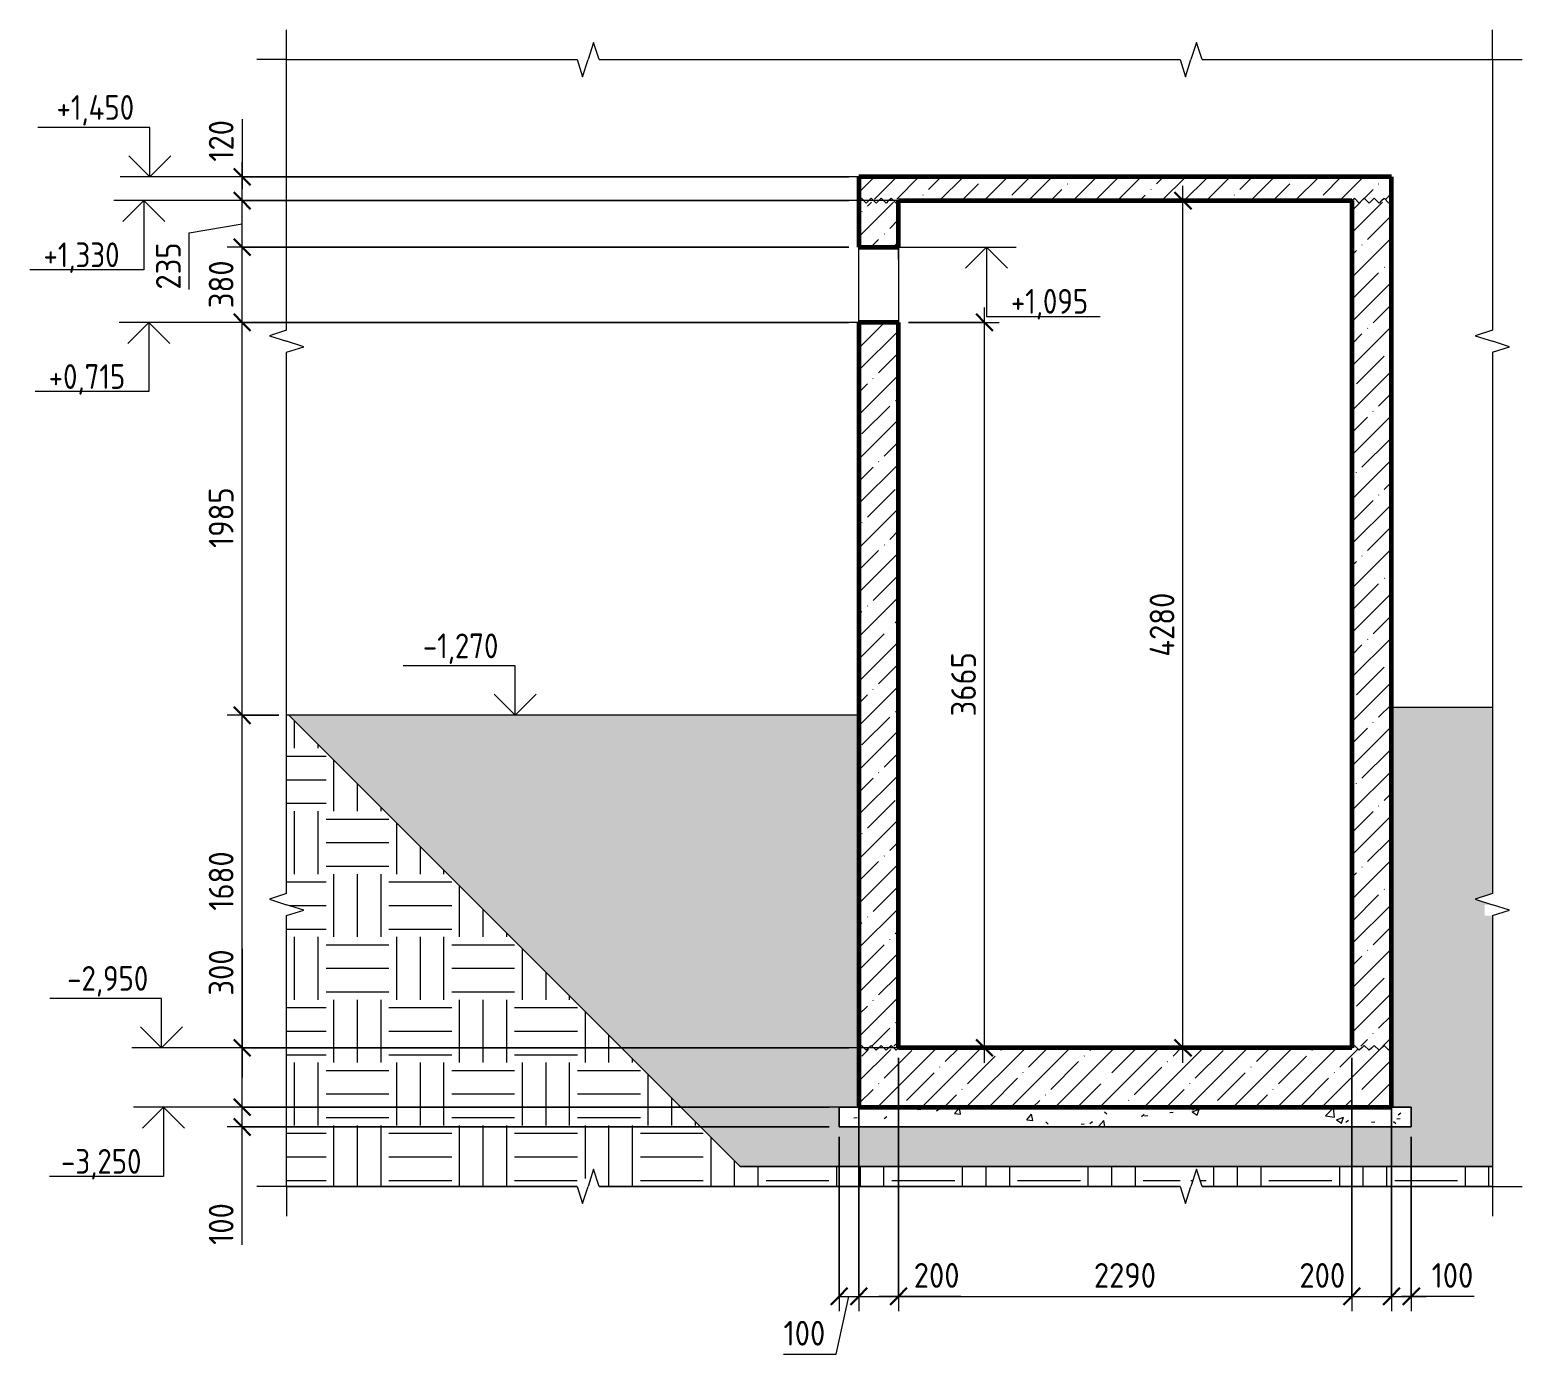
# Model space of a CAD drawing. Header units: millimetres. Extents: x 67134 to 121662, y -4758 to 13821.
# Drawn here: x 77617 to 85154, y -4498 to 2193 of the extents above; entities that cross this region are included whole.
import ezdxf

# ---------------------------------------------------------------- set-up
doc = ezdxf.new("R2010")
doc.units = ezdxf.units.MM
for name, color, linetype, lineweight in [('AA_Dim', 7, 'Continuous', 9), ('AA_Dim-50', 7, 'Continuous', 9), ('AA_Linii', 7, 'Continuous', 9), ('AA_Oformlenie', 7, 'Continuous', 9), ('AA_Vinoska', 7, 'Continuous', 9), ('AA_Visotnaya otmetka', 7, 'Continuous', 9), ('AF_Okno', 7, 'Continuous', 20), ('AF_Perekritie', 7, 'Continuous', 60), ('AF_Perekritie_Опалубка', 253, 'Continuous', 20), ('AF_Pokritie', 7, 'Continuous', 9), ('AF_Stena', 7, 'Continuous', 20), ('AF_Stena_Опалубка', 253, 'Continuous', 20), ('KR_Fundament', 7, 'Continuous', 20)]:
    doc.layers.add(name, color=color, linetype=linetype, lineweight=lineweight)
doc.styles.add('ISOCPEUR', font='isocpeur.ttf', dxfattribs={"width": 0.9, "height": 125})
doc.styles.add('ISOCPEUR_1', font='isocpeur.ttf', dxfattribs={"width": 0.85, "height": 125})
doc.dimstyles.new('00_Точн_3_знака__прозр_', dxfattribs={"dimscale": 304.8, "dimtxt": 124.497647, "dimasz": 0.278871, "dimexe": 0.246063, "dimexo": 0.164042, "dimgap": 0.016404, "dimtad": 1, "dimdec": 3, "dimrnd": 0.001, "dimdsep": 46, "dimtxsty": 'ISOCPEUR', "dimblk1": 'OBLIQUE', "dimblk2": 'OBLIQUE', "dimsah": 1, "dimcen": 0.09, "dimdle": 0.246063, "dimazin": 0, "dimtfac": 1, "dimtdec": 4, "dimtix": 1, "dimtmove": 0, "dimatfit": 3, "dimfxl": 1, "dimtvp": 1, "dimtolj": 1, "dimtzin": 0, "dimlwd": 18, "dimlwe": 18, "dimarcsym": 2})
doc.dimstyles.new('00_Точн_3_знака__прозр__1', dxfattribs={"dimscale": 304.8, "dimtxt": 124.497647, "dimasz": 0.278871, "dimexe": 0.246063, "dimexo": 0.164042, "dimgap": 0.016404, "dimtad": 1, "dimdec": 3, "dimrnd": 0.001, "dimdsep": 46, "dimtxsty": 'ISOCPEUR', "dimblk1": 'OBLIQUE', "dimblk2": 'OBLIQUE', "dimsah": 1, "dimcen": 0.09, "dimdle": 0.246063, "dimazin": 0, "dimtfac": 1, "dimtdec": 4, "dimtix": 1, "dimtmove": 1, "dimatfit": 3, "dimfxl": 1, "dimtvp": 1, "dimtolj": 1, "dimtzin": 0, "dimlwd": 18, "dimlwe": 18, "dimarcsym": 2})
pattern_1 = [(45, (82605.3, 825), (-112.253, 112.253), []), (45, (82717.55, 825), (-112.253, 112.253), [198.438, -39.688, 1.676, -38.011])]

# ---------------------------------------------------------------- blocks, each defined once
blk = doc.blocks.new('231_Отверстие прямоугольное в стене _Окно_Стена_ - Отверстие прямоугольное с обрамлением-4159290-1-1 Опалубка')
at = {"layer": 'AF_Okno', "lineweight": 9}
for p, q in [((-73455.1, 1019), (-73455.1, 1076.8)), ((-73255.1, 1033.3), (-73255.1, 1095)), ((-73455.1, 715), (-73455.1, 1019))]:
    blk.add_line(p, q, dxfattribs=at)
blk = doc.blocks.new('Последовательность узлов - 3мм масшт20 маскировка-904226-1-1 Опалубка')
at = {"layer": 'AA_Oformlenie'}
for p, q in [((-73455.1, -2950), (-73442.6, -2937.5)), ((-73417.6, -2962.5), (-73442.6, -2937.5)), ((-73405.1, -2950), (-73392.6, -2937.5)), ((-73367.6, -2962.5), (-73392.6, -2937.5)), ((-73355.1, -2950), (-73342.6, -2937.5)), ((-73317.6, -2962.5), (-73342.6, -2937.5)), ((-73305.1, -2950), (-73292.6, -2937.5)), ((-73267.6, -2962.5), (-73292.6, -2937.5)), ((-73405.1, -2950), (-73417.6, -2962.5)), ((-73355.1, -2950), (-73367.6, -2962.5)), ((-73305.1, -2950), (-73317.6, -2962.5)), ((-73255.1, -2950), (-73267.6, -2962.5))]:
    blk.add_line(p, q, dxfattribs=at)
blk = doc.blocks.new('011_Прямоугольник обрыва _ЭлУзла_ - 011_Прямоугольник обрыва _ЭлУзла_-4143297-1-1 Опалубка')
at = {"layer": 'AA_Oformlenie'}
for p, q in [((-76345.6, 676), (-76345.6, 2042.9)), ((-76345.6, 2042.9), (-74878, 2042.9)), ((-74766.7, 2042.9), (-71832.7, 2042.9)), ((-71721.4, 2042.9), (-70255.1, 2042.9)), ((-70255.1, 2042.9), (-70255.1, 676)), ((-76345.6, -2170.5), (-76345.6, 564.7)), ((-70255.1, 564.7), (-70255.1, -2170.5)), ((-76345.6, -3650), (-76345.6, -2281.8)), ((-70255.1, -2281.8), (-70255.1, -3650)), ((-74878, -3650), (-76345.6, -3650)), ((-71832.7, -3650), (-74766.7, -3650)), ((-70255.1, -3650), (-71721.4, -3650))]:
    blk.add_line(p, q, dxfattribs=at)
blk = doc.blocks.new('DIMBLOCK20-1-1 Опалубка')
at = {"layer": 'AA_Dim-50', "lineweight": 18}
for p, q in [((81804.3, -3000), (81804.3, -4280.6)), ((81804.3, -4205.6), (81804.3, -3000)), ((81704.3, -3400), (81704.3, -4280.6)), ((81704.3, -4205.6), (81704.3, -3400)), ((81689.4, -4497.6), (81754.3, -4205.6)), ((81704.3, -4205.6), (81804.3, -4205.6)), ((81424, -4497.6), (81689.4, -4497.6))]:
    blk.add_line(p, q, dxfattribs=at)
at = {"layer": 'AA_Dim-50', "lineweight": 30}
for p, q in [((81704.3, -4205.6), (81661.8, -4248.1)), ((81704.3, -4205.6), (81746.8, -4163.1)), ((81804.3, -4205.6), (81761.8, -4248.1)), ((81804.3, -4205.6), (81846.8, -4163.1))]:
    blk.add_line(p, q, dxfattribs=at)
at = {"layer": 'AA_Dim-50', "color": 0, "lineweight": 18, "insert": (81424, -4329.3), "char_height": 125, "width": 258.572, "attachment_point": 1, "line_spacing_factor": 1.149209, "style": 'ISOCPEUR'}
blk.add_mtext('100', dxfattribs=at)
blk = doc.blocks.new('_Oblique')
at = {"color": 0, "linetype": 'ByBlock', "lineweight": -2}
blk.add_line((-0.5, -0.5), (0.5, 0.5), dxfattribs=at)
blk = doc.blocks.new('DIMBLOCK21-1-1 Опалубка')
at = {"layer": 'AA_Dim-50', "lineweight": 18}
for p, q in [((81804.3, -3000), (81804.3, -4280.6)), ((81804.3, -4205.6), (81804.3, -3000)), ((82004.3, -3000), (82004.3, -4280.6)), ((82004.3, -4205.6), (82004.3, -3000)), ((81804.3, -4205.6), (82004.3, -4205.6)), ((82031.5, -4205.6), (81904.3, -4205.6)), ((82318.5, -4205.6), (82031.5, -4205.6))]:
    blk.add_line(p, q, dxfattribs=at)
at = {"layer": 'AA_Dim-50', "lineweight": 30}
for p, q in [((81804.3, -4205.6), (81761.8, -4248.1)), ((81804.3, -4205.6), (81846.8, -4163.1)), ((82004.3, -4205.6), (81961.8, -4248.1)), ((82004.3, -4205.6), (82046.8, -4163.1))]:
    blk.add_line(p, q, dxfattribs=at)
at = {"layer": 'AA_Dim-50', "color": 0, "lineweight": 18, "insert": (82081.5, -4037.3), "char_height": 125, "width": 284.429, "attachment_point": 1, "line_spacing_factor": 1.149209, "style": 'ISOCPEUR'}
blk.add_mtext('200', dxfattribs=at)
blk = doc.blocks.new('DIMBLOCK22-1-1 Опалубка')
at = {"layer": 'AA_Dim-50', "lineweight": 18}
for p, q in [((82004.3, -3000), (82004.3, -4280.6)), ((82004.3, -4205.6), (82004.3, -3000)), ((84294.3, -3000), (84294.3, -4280.6)), ((84294.3, -4205.6), (84294.3, -3000)), ((82004.3, -4205.6), (84294.3, -4205.6))]:
    blk.add_line(p, q, dxfattribs=at)
at = {"layer": 'AA_Dim-50', "lineweight": 30}
for p, q in [((82004.3, -4205.6), (81961.8, -4248.1)), ((82004.3, -4205.6), (82046.8, -4163.1)), ((84294.3, -4205.6), (84251.8, -4248.1)), ((84294.3, -4205.6), (84336.8, -4163.1))]:
    blk.add_line(p, q, dxfattribs=at)
at = {"layer": 'AA_Dim-50', "color": 0, "lineweight": 18, "insert": (82991.3, -4037.3), "char_height": 125, "width": 379.239, "attachment_point": 1, "line_spacing_factor": 1.149209, "style": 'ISOCPEUR'}
blk.add_mtext('2290', dxfattribs=at)
blk = doc.blocks.new('DIMBLOCK23-1-1 Опалубка')
at = {"layer": 'AA_Dim-50', "lineweight": 18}
for p, q in [((84294.3, -3000), (84294.3, -4280.6)), ((84294.3, -4205.6), (84294.3, -3000)), ((84494.3, -3000), (84494.3, -4280.6)), ((84494.3, -4205.6), (84494.3, -3000)), ((84029.4, -4205.6), (84316.4, -4205.6)), ((84294.3, -4205.6), (84494.3, -4205.6)), ((84316.4, -4205.6), (84394.3, -4205.6))]:
    blk.add_line(p, q, dxfattribs=at)
at = {"layer": 'AA_Dim-50', "lineweight": 30}
for p, q in [((84294.3, -4205.6), (84251.8, -4248.1)), ((84294.3, -4205.6), (84336.8, -4163.1)), ((84494.3, -4205.6), (84451.8, -4248.1)), ((84494.3, -4205.6), (84536.8, -4163.1))]:
    blk.add_line(p, q, dxfattribs=at)
at = {"layer": 'AA_Dim-50', "color": 0, "lineweight": 18, "insert": (84029.4, -4037.3), "char_height": 125, "width": 284.429, "attachment_point": 1, "line_spacing_factor": 1.149209, "style": 'ISOCPEUR'}
blk.add_mtext('200', dxfattribs=at)
blk = doc.blocks.new('DIMBLOCK24-1-1 Опалубка')
at = {"layer": 'AA_Dim-50', "lineweight": 18}
for p, q in [((84494.3, -3000), (84494.3, -4280.6)), ((84494.3, -4205.6), (84494.3, -3000)), ((84594.3, -3400), (84594.3, -4280.6)), ((84594.3, -4205.6), (84594.3, -3400)), ((84494.3, -4205.6), (84669.3, -4205.6)), ((84647.1, -4205.6), (84544.3, -4205.6)), ((84912.6, -4205.6), (84647.1, -4205.6))]:
    blk.add_line(p, q, dxfattribs=at)
at = {"layer": 'AA_Dim-50', "lineweight": 30}
for p, q in [((84494.3, -4205.6), (84451.8, -4248.1)), ((84494.3, -4205.6), (84536.8, -4163.1)), ((84594.3, -4205.6), (84551.8, -4248.1)), ((84594.3, -4205.6), (84636.8, -4163.1))]:
    blk.add_line(p, q, dxfattribs=at)
at = {"layer": 'AA_Dim-50', "color": 0, "lineweight": 18, "insert": (84697.1, -4037.3), "char_height": 125, "width": 258.572, "attachment_point": 1, "line_spacing_factor": 1.149209, "style": 'ISOCPEUR'}
blk.add_mtext('100', dxfattribs=at)
blk = doc.blocks.new('DIMBLOCK25-1-1 Опалубка')
at = {"layer": 'AA_Dim-50', "lineweight": 30}
for p, q in [((78689.1, -3250), (78646.6, -3207.5)), ((78689.1, -3350), (78646.6, -3307.5)), ((78689.1, -3250), (78731.6, -3292.5)), ((78689.1, -3350), (78731.6, -3392.5))]:
    blk.add_line(p, q, dxfattribs=at)
at = {"layer": 'AA_Dim-50', "lineweight": 18}
for p, q in [((81654.3, -3250), (78614.1, -3250)), ((78689.1, -3425), (78689.1, -3250)), ((78689.1, -3250), (81654.3, -3250)), ((78689.1, -3679.9), (78689.1, -3300)), ((81654.3, -3350), (78614.1, -3350)), ((78689.1, -3350), (81654.3, -3350)), ((78689.1, -3945.3), (78689.1, -3679.9))]:
    blk.add_line(p, q, dxfattribs=at)
at = {"layer": 'AA_Dim-50', "color": 0, "lineweight": 18, "insert": (78520.8, -3945.3), "char_height": 125, "width": 258.572, "attachment_point": 1, "rotation": 90, "line_spacing_factor": 1.149209, "style": 'ISOCPEUR'}
blk.add_mtext('100', dxfattribs=at)
blk = doc.blocks.new('DIMBLOCK26-1-1 Опалубка')
at = {"layer": 'AA_Dim-50', "lineweight": 18}
for p, q in [((78689.1, -2449.3), (78689.1, -2736.3)), ((78689.1, -2736.3), (78689.1, -3100)), ((81754.3, -2950), (78614.1, -2950)), ((78689.1, -3250), (78689.1, -2950)), ((78689.1, -2950), (81754.3, -2950)), ((81654.3, -3250), (78614.1, -3250)), ((78689.1, -3250), (81654.3, -3250))]:
    blk.add_line(p, q, dxfattribs=at)
at = {"layer": 'AA_Dim-50', "lineweight": 30}
for p, q in [((78689.1, -2950), (78646.6, -2907.5)), ((78689.1, -2950), (78731.6, -2992.5)), ((78689.1, -3250), (78646.6, -3207.5)), ((78689.1, -3250), (78731.6, -3292.5))]:
    blk.add_line(p, q, dxfattribs=at)
at = {"layer": 'AA_Dim-50', "color": 0, "lineweight": 18, "insert": (78520.8, -2686.3), "char_height": 125, "width": 284.429, "attachment_point": 1, "rotation": 90, "line_spacing_factor": 1.149209, "style": 'ISOCPEUR'}
blk.add_mtext('300', dxfattribs=at)
blk = doc.blocks.new('DIMBLOCK27-1-1 Опалубка')
at = {"layer": 'AA_Dim-50', "lineweight": 18}
for p, q in [((78874.3, -1270), (78614.1, -1270)), ((78689.1, -2950), (78689.1, -1270)), ((78689.1, -1270), (78874.3, -1270)), ((81754.3, -2950), (78614.1, -2950)), ((78689.1, -2950), (81754.3, -2950))]:
    blk.add_line(p, q, dxfattribs=at)
at = {"layer": 'AA_Dim-50', "lineweight": 30}
for p, q in [((78689.1, -1270), (78646.6, -1227.5)), ((78689.1, -1270), (78731.6, -1312.5)), ((78689.1, -2950), (78646.6, -2907.5)), ((78689.1, -2950), (78731.6, -2992.5))]:
    blk.add_line(p, q, dxfattribs=at)
at = {"layer": 'AA_Dim-50', "color": 0, "lineweight": 18, "insert": (78520.8, -2257.2), "char_height": 125, "width": 353.382, "attachment_point": 1, "rotation": 90, "line_spacing_factor": 1.149209, "style": 'ISOCPEUR'}
blk.add_mtext('1680', dxfattribs=at)
blk = doc.blocks.new('DIMBLOCK28-1-1 Опалубка')
at = {"layer": 'AA_Dim-50', "lineweight": 30}
for p, q in [((78689.1, 715), (78646.6, 757.5)), ((78689.1, 715), (78731.6, 672.5)), ((78689.1, -1270), (78646.6, -1227.5)), ((78689.1, -1270), (78731.6, -1312.5))]:
    blk.add_line(p, q, dxfattribs=at)
at = {"layer": 'AA_Dim-50', "lineweight": 18}
for p, q in [((81754.3, 715), (78614.1, 715)), ((78689.1, -1270), (78689.1, 715)), ((78689.1, 715), (81754.3, 715)), ((78874.3, -1270), (78614.1, -1270)), ((78689.1, -1270), (78874.3, -1270))]:
    blk.add_line(p, q, dxfattribs=at)
at = {"layer": 'AA_Dim-50', "color": 0, "lineweight": 18, "insert": (78520.8, -424.7), "char_height": 125, "width": 353.382, "attachment_point": 1, "rotation": 90, "line_spacing_factor": 1.149209, "style": 'ISOCPEUR'}
blk.add_mtext('1985', dxfattribs=at)
blk = doc.blocks.new('DIMBLOCK29-1-1 Опалубка')
at = {"layer": 'AA_Dim-50', "lineweight": 30}
for p, q in [((78689.1, 1095), (78646.6, 1137.5)), ((78689.1, 1095), (78731.6, 1052.5)), ((78689.1, 715), (78646.6, 757.5)), ((78689.1, 715), (78731.6, 672.5))]:
    blk.add_line(p, q, dxfattribs=at)
at = {"layer": 'AA_Dim-50', "lineweight": 18}
for p, q in [((81754.3, 1095), (78614.1, 1095)), ((78689.1, 715), (78689.1, 1095)), ((78689.1, 1095), (81754.3, 1095)), ((81754.3, 715), (78614.1, 715)), ((78689.1, 715), (81754.3, 715))]:
    blk.add_line(p, q, dxfattribs=at)
at = {"layer": 'AA_Dim-50', "color": 0, "lineweight": 18, "insert": (78520.8, 786.5), "char_height": 125, "width": 284.429, "attachment_point": 1, "rotation": 90, "line_spacing_factor": 1.149209, "style": 'ISOCPEUR'}
blk.add_mtext('380', dxfattribs=at)
blk = doc.blocks.new('DIMBLOCK30-1-1 Опалубка')
at = {"layer": 'AA_Dim-50', "lineweight": 30}
for p, q in [((78689.1, 1330), (78646.6, 1372.5)), ((78689.1, 1330), (78731.6, 1287.5)), ((78689.1, 1095), (78646.6, 1137.5)), ((78689.1, 1095), (78731.6, 1052.5))]:
    blk.add_line(p, q, dxfattribs=at)
at = {"layer": 'AA_Dim-50', "lineweight": 18}
for p, q in [((81754.3, 1330), (78614.1, 1330)), ((78689.1, 1095), (78689.1, 1330)), ((78689.1, 1330), (81754.3, 1330)), ((78422.5, 1167.9), (78689.1, 1212.5)), ((78422.5, 880.8), (78422.5, 1167.9)), ((81754.3, 1095), (78614.1, 1095)), ((78689.1, 1095), (81754.3, 1095))]:
    blk.add_line(p, q, dxfattribs=at)
at = {"layer": 'AA_Dim-50', "color": 0, "lineweight": 18, "insert": (78254.2, 880.8), "char_height": 125, "width": 284.429, "attachment_point": 1, "rotation": 90, "line_spacing_factor": 1.149209, "style": 'ISOCPEUR'}
blk.add_mtext('235', dxfattribs=at)
blk = doc.blocks.new('DIMBLOCK31-1-1 Опалубка')
at = {"layer": 'AA_Dim-50', "lineweight": 18}
for p, q in [((78689.1, 1742.3), (78689.1, 1476.9)), ((78689.1, 1330), (78689.1, 1525)), ((81754.3, 1450), (78614.1, 1450)), ((78689.1, 1476.9), (78689.1, 1390)), ((78689.1, 1450), (81754.3, 1450)), ((81754.3, 1330), (78614.1, 1330)), ((78689.1, 1330), (81754.3, 1330))]:
    blk.add_line(p, q, dxfattribs=at)
at = {"layer": 'AA_Dim-50', "lineweight": 30}
for p, q in [((78689.1, 1450), (78646.6, 1492.5)), ((78689.1, 1450), (78731.6, 1407.5)), ((78689.1, 1330), (78646.6, 1372.5)), ((78689.1, 1330), (78731.6, 1287.5))]:
    blk.add_line(p, q, dxfattribs=at)
at = {"layer": 'AA_Dim-50', "color": 0, "lineweight": 18, "insert": (78520.8, 1526.9), "char_height": 125, "width": 258.572, "attachment_point": 1, "rotation": 90, "line_spacing_factor": 1.149209, "style": 'ISOCPEUR'}
blk.add_mtext('120', dxfattribs=at)
blk = doc.blocks.new('Высотные отметки - Стрелка вниз высокая-400290-1-1 Опалубка')
at = {"layer": 'AA_Vinoska'}
for p, q in [((-76890.9, 715), (-77190.9, 715)), ((-77040.9, 715), (-77147, 608.9)), ((-77040.9, 715), (-77040.9, 365)), ((-77040.9, 715), (-76934.8, 608.9)), ((-77040.9, 365), (-77615.9, 365))]:
    blk.add_line(p, q, dxfattribs=at)
blk = doc.blocks.new('Высотные отметки - Стрелка вверх-400292-1-1 Опалубка')
at = {"layer": 'AA_Vinoska'}
for p, q in [((-77036.3, 1700), (-77601.3, 1700)), ((-77036.3, 1450), (-77036.3, 1700)), ((-77036.3, 1450), (-77142.4, 1556.1)), ((-77036.3, 1450), (-76930.3, 1556.1)), ((-76886.3, 1450), (-77186.3, 1450))]:
    blk.add_line(p, q, dxfattribs=at)
blk = doc.blocks.new('DIMBLOCK32-1-1 Опалубка')
at = {"layer": 'AA_Dim-50', "lineweight": 30}
for p, q in [((83441.2, 1330), (83398.7, 1372.5)), ((83441.2, 1330), (83483.7, 1287.5)), ((83441.2, -2950), (83398.7, -2907.5)), ((83441.2, -2950), (83483.7, -2992.5))]:
    blk.add_line(p, q, dxfattribs=at)
at = {"layer": 'AA_Dim-50', "lineweight": 18}
for p, q in [((83441.2, -3025), (83441.2, 1405)), ((83431.1, 1330), (83516.2, 1330)), ((83441.2, 1330), (83431.1, 1330)), ((83431.1, -2950), (83516.2, -2950)), ((83441.2, -2950), (83431.1, -2950))]:
    blk.add_line(p, q, dxfattribs=at)
at = {"layer": 'AA_Dim-50', "color": 0, "lineweight": 18, "insert": (83272.9, -974), "char_height": 125, "width": 393.604, "attachment_point": 1, "rotation": 90, "line_spacing_factor": 1.149209, "style": 'ISOCPEUR'}
blk.add_mtext('4280', dxfattribs=at)
blk = doc.blocks.new('DIMBLOCK33-1-1 Опалубка')
at = {"layer": 'AA_Dim-50', "lineweight": 30}
for p, q in [((82438.6, 715), (82396.1, 757.5)), ((82438.6, 715), (82481.1, 672.5)), ((82438.6, -2950), (82396.1, -2907.5)), ((82438.6, -2950), (82481.1, -2992.5))]:
    blk.add_line(p, q, dxfattribs=at)
at = {"layer": 'AA_Dim-50', "lineweight": 18}
for p, q in [((82438.6, -3025), (82438.6, 790)), ((82054.3, 715), (82513.6, 715)), ((82438.6, 715), (82054.3, 715)), ((82428.5, -2950), (82513.6, -2950)), ((82438.6, -2950), (82428.5, -2950))]:
    blk.add_line(p, q, dxfattribs=at)
at = {"layer": 'AA_Dim-50', "color": 0, "lineweight": 18, "insert": (82270.3, -1275.5), "char_height": 125, "width": 379.239, "attachment_point": 1, "rotation": 90, "line_spacing_factor": 1.149209, "style": 'ISOCPEUR'}
blk.add_mtext('3665', dxfattribs=at)

msp = doc.modelspace()

# ---------------------------------------------------------------- hatches: boundary and pattern name
at = {"layer": 'AA_Oformlenie'}
h = msp.add_hatch(dxfattribs=at)
h.set_pattern_fill('FP_6', color=250, style=0, pattern_type=2)
h.set_pattern_definition([(0, (82605.3, 825), (317.5, 317.5), [317.5, -317.5]), (0, (82605.3, 944.06), (317.5, 317.5), [317.5, -317.5]), (0, (82605.3, 1063.12), (317.5, 317.5), [317.5, -317.5]), (90, (82644.98, 1102.8), (-317.5, 317.5), [317.5, -317.5]), (90, (82764.05, 1102.8), (-317.5, 317.5), [317.5, -317.5]), (90, (82883.1, 1102.8), (-317.5, 317.5), [317.5, -317.5])])
h.paths.add_polyline_path([(83537.9755, -3650), (85004.3104, -3650), (85004.3104, -3550), (81204.3104, -3550), (78924.3104, -1270), (78913.7359, -1270), (78913.7359, -2170.459), (78952.9886, -2170.459), (78952.9886, -2226.7677), (78913.7359, -2226.7677), (79000.3385, -2254.2677), (78913.7359, -2281.7677), (78913.7359, -3650), (80381.3795, -3650), (80381.3795, -3609.8446), (80436.3795, -3609.8446), (80436.3795, -3650), (80464.5339, -3563.3499), (80492.6882, -3650), (83426.6668, -3650), (83426.6668, -3609.8446), (83481.6668, -3609.8446), (83481.6668, -3650), (83509.8211, -3563.3499), (83524.9282, -3609.8446)])
h = msp.add_hatch(dxfattribs=at)
h.set_pattern_fill('FP_5', color=250, style=0, pattern_type=2)
h.set_pattern_definition([(0, (82605.297, 825), (203.2, 50.8), [16.764, -135.636, 16.764, -135.636, -812.8]), (0, (82605.297, 825), (203.2, 50.8), [-304.8, 16.764, -288.036, 16.764, -135.636, -355.6]), (0, (82605.297, 825), (203.2, 50.8), [-762, 16.764, -84.836, 16.764, -237.236]), (120, (82681.497, 850.4), (-145.5941, 150.57636), [16.764, -135.636, 16.764, -135.636, -812.8]), (120, (82681.497, 850.4), (-145.5941, 150.57636), [-304.8, 16.764, -288.036, 16.764, -135.636, -355.6]), (120, (82681.497, 850.4), (-145.5941, 150.57636), [-762, 16.764, -84.836, 16.764, -237.236]), (240, (82706.897, 952), (-57.6059, -201.37636), [16.764, -135.636, 16.764, -135.636, -812.8]), (240, (82706.897, 952), (-57.6059, -201.37636), [-304.8, 16.764, -288.036, 16.764, -135.636, -355.6]), (240, (82706.897, 952), (-57.6059, -201.37636), [-762, 16.764, -84.836, 16.764, -237.236])])
h.paths.add_polyline_path([(85004.3104, -3550), (85004.3104, -2281.7677), (84964.155, -2281.7677), (84964.155, -2226.7677), (85004.3104, -2226.7677), (84917.6603, -2198.6134), (85004.3104, -2170.459), (85004.3104, -1230), (84494.3104, -1230), (84494.3104, -3250), (84594.3104, -3250), (84594.3104, -3350), (81704.3104, -3350), (81704.3104, -3250), (81804.3104, -3250), (81804.3104, -1270), (78924.3104, -1270), (81204.3104, -3550), (82006.5072, -3550)])
at = {"layer": 'AF_Perekritie', "lineweight": 9}
h = msp.add_hatch(dxfattribs=at)
h.set_pattern_fill('FP_3', color=256, style=0, pattern_type=2)
h.set_pattern_definition(pattern_1)
h.paths.add_polyline_path([(84294.3104, 1330), (84294.3104, 1338), (84494.3104, 1338), (84494.3104, 1450), (81804.3104, 1450), (81804.3104, 1338), (82004.3104, 1338), (82004.3104, 1330)])
h = msp.add_hatch(dxfattribs=at)
h.set_pattern_fill('FP_3', color=256, style=0, pattern_type=2)
h.set_pattern_definition(pattern_1)
h.paths.add_polyline_path([(84294.3104, -3250), (84494.3104, -3250), (84494.3104, -2958), (84294.3104, -2958), (84294.3104, -2950), (82004.3104, -2950), (82004.3104, -2958), (81804.3104, -2958), (81804.3104, -3250), (82006.5072, -3250)])
at = {"layer": 'AF_Pokritie'}
h = msp.add_hatch(dxfattribs=at)
h.set_pattern_fill('FP_4', color=256, style=0, pattern_type=2)
h.set_pattern_definition([(50, (82605.3, 825), (364.368, -31.878), [38.1, -419.1]), (355, (82605.3, 825), (-70.486, 382.113), [30.48, -335.28]), (100.451, (82635.66, 822.34), (293.885, 350.233), [32.38, -356.18]), (46.184, (82605.3, 926.6), (542.16, -84.086), [57.15, -628.65]), (96.636, (82650.5, 919.6), (474.805, 494.855), [48.57, -534.27]), (351.184, (82605.3, 926.6), (474.81, 494.85), [45.72, -502.92]), (21, (82656.1, 901.2), (303.228, -204.53), [38.1, -419.1]), (326, (82656.1, 901.2), (123.604, 368.376), [30.48, -335.28]), (71.451, (82681.37, 884.16), (426.834, 163.843), [32.38, -356.18]), (37.5, (82605.3, 825), (6.1766, 169.11), [16.764, -314.452, 16.764, -323.596, -336.55]), (37.5, (82605.3, 825), (6.1766, 169.11), [-671.576, 16.764, -319.786]), (7.5, (82605.3, 825), (133.639, 200.3615), [16.764, -177.292, 16.764, -306.832, -128.27]), (7.5, (82605.3, 825), (133.639, 200.3615), [-517.652, 16.764, -111.506]), (327.5, (82492.01, 825), (271.182, -11.4584), [16.764, -110.236, 16.764, -379.476, -525.78]), (327.5, (82492.01, 825), (271.182, -11.4584), [-523.24, 16.764, -509.016]), (317.5, (82441.21, 825), (296.259, 50.853), [16.764, -148.336, 16.764, -246.38, -373.38]), (317.5, (82441.21, 825), (296.259, 50.853), [-428.244, 16.764, -356.616])])
h.paths.add_polyline_path([(84594.3104, -3350), (84594.3104, -3250), (81704.3104, -3250), (81704.3104, -3350), (84494.3104, -3350)])
at = {"layer": 'AF_Stena', "lineweight": 9}
h = msp.add_hatch(dxfattribs=at)
h.set_pattern_fill('FP_3', color=256, style=0, pattern_type=2)
h.set_pattern_definition(pattern_1)
h.paths.add_polyline_path([(81954.3104, -2942), (82004.3104, -2942), (82004.3104, 715), (81804.3104, 715), (81804.3104, -2942), (81904.3104, -2942)])
h.paths.add_polyline_path([(82004.3104, 1095), (82004.3104, 1322), (81804.3104, 1322), (81804.3104, 1095), (81954.3104, 1095)])
h = msp.add_hatch(dxfattribs=at)
h.set_pattern_fill('FP_3', color=256, style=0, pattern_type=2)
h.set_pattern_definition(pattern_1)
h.paths.add_polyline_path([(84344.3104, -2942), (84494.3104, -2942), (84494.3104, 1322), (84294.3104, 1322), (84294.3104, -2942)])

# ---------------------------------------------------------------- linework, layer by layer
at = {"layer": 'AA_Linii'}
for p, q in [((81804.3104, -1165), (81804.3104, -3250)), ((84494.3104, -3250), (84494.3104, -1165)), ((78924.3104, -1270), (78913.7359, -1270)), ((81804.3104, -1270), (78924.3104, -1270)), ((78924.3104, -1270), (81204.3104, -3550)), ((81204.3104, -3550), (78924.3104, -1270)), ((81804.3104, -3250), (81804.3104, -1270)), ((85004.3104, -1230), (84494.3104, -1230)), ((84494.3104, -1230), (84494.3104, -3250)), ((81704.3104, -3350), (81704.3104, -3250)), ((81704.3104, -3250), (81804.3104, -3250)), ((84494.3104, -3250), (84594.3104, -3250)), ((84594.3104, -3250), (84594.3104, -3350)), ((84594.3104, -3350), (81704.3104, -3350)), ((81204.3104, -3550), (85004.3104, -3550)), ((81704.3104, -3550), (81204.3104, -3550)), ((85004.3104, -3550), (81704.3104, -3550)), ((78913.7359, -3650), (80381.3795, -3650)), ((80492.6882, -3650), (83426.6668, -3650)), ((83426.6668, -3650), (81180.0463, -3650)), ((83537.9755, -3650), (85004.3104, -3650)), ((85004.3104, -3650), (83537.9755, -3650))]:
    msp.add_line(p, q, dxfattribs=at)
at = {"layer": 'AA_Vinoska'}
for p, q in [((78913.7359, 2042.9291), (78913.7359, 2192.9291)), ((85004.3104, 2042.9291), (85004.3104, 2192.9291)), ((80464.5339, 2129.5793), (80436.3795, 2042.9291)), ((80492.6882, 2042.9291), (80464.5339, 2129.5793)), ((83509.8211, 2129.5793), (83481.6668, 2042.9291)), ((83537.9755, 2042.9291), (83509.8211, 2129.5793)), ((78913.7359, 2042.9291), (78763.7359, 2042.9291)), ((80381.3795, 2042.9291), (80408.8795, 1956.3266)), ((80408.8795, 1956.3266), (80436.3795, 2042.9291)), ((83426.6668, 2042.9291), (83454.1668, 1956.3266)), ((83454.1668, 1956.3266), (83481.6668, 2042.9291)), ((85004.3104, 2042.9291), (85154.3104, 2042.9291)), ((78913.7359, 676.0055), (78827.0858, 647.8512)), ((78827.0858, 647.8512), (78913.7359, 619.6969)), ((79000.3385, 592.1969), (78913.7359, 619.6969)), ((85004.3104, 676.0055), (84917.6603, 647.8512)), ((84917.6603, 647.8512), (85004.3104, 619.6969)), ((85090.913, 592.1969), (85004.3104, 619.6969)), ((78913.7359, 564.6969), (79000.3385, 592.1969)), ((85004.3104, 564.6969), (85090.913, 592.1969)), ((78913.7359, -2170.459), (78827.0858, -2198.6134)), ((85004.3104, -2170.459), (84917.6603, -2198.6134)), ((78827.0858, -2198.6134), (78913.7359, -2226.7677)), ((79000.3385, -2254.2677), (78913.7359, -2226.7677)), ((78913.7359, -2281.7677), (79000.3385, -2254.2677)), ((84917.6603, -2198.6134), (85004.3104, -2226.7677)), ((85090.913, -2254.2677), (85004.3104, -2226.7677)), ((85004.3104, -2281.7677), (85090.913, -2254.2677)), ((80464.5339, -3563.3499), (80436.3795, -3650)), ((80492.6882, -3650), (80464.5339, -3563.3499)), ((83509.8211, -3563.3499), (83481.6668, -3650)), ((83537.9755, -3650), (83509.8211, -3563.3499)), ((78913.7359, -3650), (78763.7359, -3650)), ((78913.7359, -3650), (78913.7359, -3800)), ((80381.3795, -3650), (80408.8795, -3736.6025)), ((80408.8795, -3736.6025), (80436.3795, -3650)), ((83426.6668, -3650), (83454.1668, -3736.6025)), ((83454.1668, -3736.6025), (83481.6668, -3650)), ((85004.3104, -3650), (85154.3104, -3650)), ((85004.3104, -3650), (85004.3104, -3800))]:
    msp.add_line(p, q, dxfattribs=at)
at = {"layer": 'AA_Visotnaya otmetka'}
for p, q in [((82057.4402, 1450), (78223.0438, 1450)), ((82057.4402, 1450), (82057.4402, 1450)), ((82478.5983, 1330), (78191.9808, 1330)), ((82478.5983, 1330), (82478.5983, 1330)), ((81954.982, 1095), (82448.2183, 1095)), ((81954.982, 1095), (81954.982, 1095)), ((82004.3104, 715), (78218.4647, 715)), ((82004.3104, 715), (82004.3104, 715)), ((80569.2997, -1270), (80068.0831, -1270)), ((80569.2997, -1270), (80569.2997, -1270)), ((82222.7683, -2950), (78282.1675, -2950)), ((82222.7683, -2950), (82222.7683, -2950)), ((82459.1912, -3250), (78291.2679, -3250)), ((82459.1912, -3250), (82459.1912, -3250))]:
    msp.add_line(p, q, dxfattribs=at)
at = {"layer": 'AF_Perekritie_Опалубка', "lineweight": 60}
for p, q in [((84494.3104, 1450), (81804.3104, 1450)), ((81804.3104, 1450), (81804.3104, 1330)), ((84494.3104, 1330), (84494.3104, 1450)), ((82004.3104, 1330), (84294.3104, 1330))]:
    msp.add_line(p, q, dxfattribs=at)
at = {"layer": 'AF_Pokritie', "lineweight": 20}
for p, q in [((84594.3104, -3250), (81704.3104, -3250)), ((81704.3104, -3250), (81704.3104, -3350)), ((84594.3104, -3350), (84594.3104, -3250)), ((81704.3104, -3350), (84594.3104, -3350))]:
    msp.add_line(p, q, dxfattribs=at)
at = {"layer": 'AF_Stena_Опалубка', "lineweight": 60}
for p, q in [((81804.3104, 1330), (81804.3104, 1095)), ((82004.3104, 1095), (82004.3104, 1330)), ((84294.3104, 1330), (84294.3104, -2950)), ((84494.3104, -2950), (84494.3104, 1330)), ((81804.3104, 1095), (82004.3104, 1095)), ((81804.3104, 715), (81804.3104, -2950)), ((82004.3104, 715), (81804.3104, 715)), ((82004.3104, -2950), (82004.3104, 715))]:
    msp.add_line(p, q, dxfattribs=at)
at = {"layer": 'AF_Stena_Опалубка'}
for p, q in [((81804.3104, 715), (81804.3104, 1095)), ((82004.3104, 1095), (82004.3104, 715))]:
    msp.add_line(p, q, dxfattribs=at)
at = {"layer": 'KR_Fundament', "lineweight": 60}
for p, q in [((81804.3104, -2950), (81804.3104, -3250)), ((84294.3104, -2950), (82004.3104, -2950)), ((84494.3104, -3250), (84494.3104, -2950)), ((81804.3104, -3250), (84494.3104, -3250))]:
    msp.add_line(p, q, dxfattribs=at)

# ---------------------------------------------------------------- block references
at = {"layer": 'AA_Oformlenie'}
for name, p in [('011_Прямоугольник обрыва _ЭлУзла_ - 011_Прямоугольник обрыва _ЭлУзла_-4143297-1-1 Опалубка', (155259.372, 0)), ('Последовательность узлов - 3мм масшт20 маскировка-904226-1-1 Опалубка', (155259.372, 4280)), ('Последовательность узлов - 3мм масшт20 маскировка-904226-1-1 Опалубка', (157749.372, 4280)), ('Последовательность узлов - 3мм масшт20 маскировка-904226-1-1 Опалубка', (155259.372, 0)), ('Последовательность узлов - 3мм масшт20 маскировка-904226-1-1 Опалубка', (157749.372, 0))]:
    msp.add_blockref(name, p, dxfattribs=at)
at = {"layer": 'AA_Vinoska'}
for name in ['Высотные отметки - Стрелка вверх-400292-1-1 Опалубка', 'Высотные отметки - Стрелка вниз высокая-400290-1-1 Опалубка']:
    msp.add_blockref(name, (155259.372, 0), dxfattribs=at)
at = {"layer": 'AA_Visotnaya otmetka'}
for name, p in [('Высотные отметки - Стрелка вниз высокая-400290-1-1 Опалубка', (155232.8881, 615)), ('Высотные отметки - Стрелка вверх-400292-1-1 Опалубка', (157104.4113, -2720)), ('Высотные отметки - Стрелка вверх-400292-1-1 Опалубка', (155318.4957, -4400)), ('Высотные отметки - Стрелка вниз высокая-400290-1-1 Опалубка', (155332.1753, -3965))]:
    msp.add_blockref(name, p, dxfattribs=at)
at = {"layer": 'AA_Visotnaya otmetka', "extrusion": (0, 0, -1)}
msp.add_blockref('Высотные отметки - Стрелка вниз высокая-400290-1-1 Опалубка', (-5407.3109, 380), dxfattribs=at)
at = {"layer": 'AF_Okno', "lineweight": 9}
msp.add_blockref('231_Отверстие прямоугольное в стене _Окно_Стена_ - Отверстие прямоугольное с обрамлением-4159290-1-1 Опалубка', (155259.372, 0), dxfattribs=at)

# ---------------------------------------------------------------- texts
at = {"layer": 'AA_Visotnaya otmetka', "char_height": 125, "attachment_point": 1, "line_spacing_factor": 1.149209, "style": 'ISOCPEUR_1'}
for s, insert, width in [('+1,450', (77751.9729, 1863.307), 470.570168), ('+1,330', (77685.8894, 1118.8884), 458.61918), ('+1,095', (82572.127, 883.8884), 458.61918), ('+0,715', (77712.3733, 503.8884), 458.61918), ('-1,270', (79601.9918, -856.693), 458.61918), ('-2,950', (77805.4946, -2536.693), 484.01503), ('-3,250', (77774.595, -3461.1116), 484.01503)]:
    msp.add_mtext(s, dxfattribs=dict(at, insert=insert, width=width))

# ---------------------------------------------------------------- dimensions: what is measured, and where the dimension line sits
at = {"layer": 'AA_Dim', "lineweight": 18}
for base, p1, p2, override, picture, middle in [((78689.1092, 1450), (81804.3104, 1330), (81804.3104, 1450), {"dimpost": '<>', "dimfxl": 120}, 'DIMBLOCK31-1-1 Опалубка', (78604.1356, 1656.1396)), ((78689.1092, 1330), (81804.3104, 1095), (81804.3104, 1330), {"dimpost": '<>', "dimfxl": 235}, 'DIMBLOCK30-1-1 Опалубка', (78337.5509, 1023.0563)), ((78689.1092, -2950), (81704.3104, -3250), (81804.3104, -2950), {"dimpost": '<>', "dimfxl": 316.227766}, 'DIMBLOCK26-1-1 Опалубка', (78604.1356, -2544.0726)), ((78689.1092, -3250), (81704.3104, -3350), (81704.3104, -3250), {"dimpost": '<>', "dimfxl": 100}, 'DIMBLOCK25-1-1 Опалубка', (78604.1356, -3816.0451))]:
    dim = msp.add_linear_dim(base=base, p1=p1, p2=p2, angle=90, dimstyle='00_Точн_3_знака__прозр__1', override=override, dxfattribs=at)
    dim.commit()
    dim.dimension.update_dxf_attribs({"geometry": picture, "text_midpoint": middle, "dimtype": 160, "text_rotation": 90})
for base, p1, p2, override, picture, middle in [((83441.238, 1330), (83381.1339, -2950), (83381.1339, 1330), {"dimpost": '<>', "dimfxl": 4280}, 'DIMBLOCK32-1-1 Опалубка', (83373.738, -810)), ((78689.1092, 1095), (81804.3104, 715), (81804.3104, 1095), {"dimpost": '<>', "dimfxl": 380}, 'DIMBLOCK29-1-1 Опалубка', (78621.6092, 905)), ((78689.1092, 715), (78924.3104, -1270), (81804.3104, 715), {"dimpost": '<>', "dimfxl": 3497.802882}, 'DIMBLOCK28-1-1 Опалубка', (78621.6092, -277.5)), ((82438.6468, 715), (82378.5427, -2950), (82004.3104, 715), {"dimpost": '<>', "dimfxl": 3684.056845}, 'DIMBLOCK33-1-1 Опалубка', (82371.1468, -1117.5)), ((78689.1092, -1270), (81804.3104, -2950), (78924.3104, -1270), {"dimpost": '<>', "dimfxl": 3334.186557}, 'DIMBLOCK27-1-1 Опалубка', (78621.6092, -2110))]:
    dim = msp.add_linear_dim(base=base, p1=p1, p2=p2, angle=90, dimstyle='00_Точн_3_знака__прозр_', override=override, dxfattribs=at)
    dim.commit()
    dim.dimension.update_dxf_attribs({"geometry": picture, "text_midpoint": middle})
for base, p1, p2, override, picture, middle in [((81804.3104, -4205.5888), (81704.3104, -3350), (81804.3104, -2950), {"dimpost": '<>', "dimfxl": 412.310563}, 'DIMBLOCK20-1-1 Опалубка', (81553.2445, -4412.6641)), ((82004.3104, -4205.5888), (81804.3104, -2950), (82004.3104, -2950), {"dimpost": '<>', "dimfxl": 200}, 'DIMBLOCK21-1-1 Опалубка', (82223.6871, -4120.6152)), ((84494.3104, -4205.5888), (84294.3104, -2950), (84494.3104, -2950), {"dimpost": '<>', "dimfxl": 200}, 'DIMBLOCK23-1-1 Опалубка', (84171.5681, -4120.6152)), ((84594.3104, -4205.5888), (84494.3104, -2950), (84594.3104, -3350), {"dimpost": '<>', "dimfxl": 412.310563}, 'DIMBLOCK24-1-1 Опалубка', (84826.4001, -4120.6152))]:
    dim = msp.add_linear_dim(base=base, p1=p1, p2=p2, dimstyle='00_Точн_3_знака__прозр__1', override=override, dxfattribs=at)
    dim.commit()
    dim.dimension.update_dxf_attribs({"geometry": picture, "text_midpoint": middle, "dimtype": 160})
dim = msp.add_linear_dim(base=(84294.3104, -4205.5888), p1=(82004.3104, -2950), p2=(84294.3104, -2950), dimstyle='00_Точн_3_знака__прозр_', override={"dimpost": '<>', "dimfxl": 2290}, dxfattribs=at)
dim.commit()
dim.dimension.update_dxf_attribs({"geometry": 'DIMBLOCK22-1-1 Опалубка', "text_midpoint": (83149.3104, -4138.0888)})

doc.saveas('drawing.dxf')
